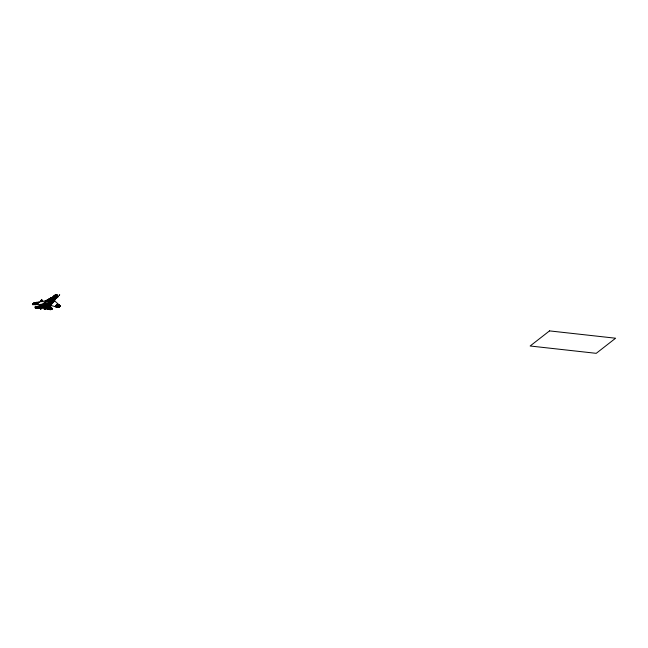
<?xml version="1.0" encoding="UTF-8"?>
<svg xmlns="http://www.w3.org/2000/svg" width="648" height="648" viewBox="0 0 648 648"><rect width="100%" height="100%" fill="white"/><g stroke="black" fill="none" stroke-linecap="round" stroke-linejoin="round"><path stroke-width="0.97" d="M39.52 307.573L39.488 308.173L35.227 308.075L34.838 307.022L44.015 304.746M39.512 307.646L39.569 306.634A5.954 0.486 86.3 0 1 39.585 306.464A7.525 0.616 86.3 0 1 39.601 306.318L39.658 305.969A5.241 0.429 86.3 0 1 39.73 305.783L39.488 308.173L41.01 307.176L43.141 304.236A13.997 5.111 -3.6 0 1 44.007 303.677A13.997 5.111 -3.6 0 1 43.546 304.276L43.246 304.576M39.52 307.452L39.585 306.472A5.524 0.454 86.3 0 1 39.666 305.969M40.808 308.934L40.265 307.921L40.338 308.513M40.265 308.067L40.2 308.464M41.585 308.148L41.326 308.586L41.156 308.108M44.566 308.14C43.035 308.651 45.49 310.036 44.542 309.339M44.072 308.537L44.226 308.999M45.004 308.845L45.36 308.302L44.574 308.213M45.255 308.95L44.647 309.404M59.584 295.01L59.227 295.585M47.425 299.951L50.528 301.174A5.208 4.439 52 0 0 52.221 301.369L54.302 300.713L54.772 299.838A18.193 5.119 -1.1 0 1 55.291 299.084L57.956 296.549M40.2 305.994A7.533 0.81 87 0 1 40.257 305.791A6.747 0.729 87 0 1 40.281 305.702L40.176 306.107A8.448 0.907 87 0 1 40.2 305.994A7.898 0.851 87 0 1 40.225 305.88A6.853 0.737 87 0 1 40.314 305.645L39.957 307.768M39.949 307.873L40.119 306.415A10.271 1.102 87 0 1 40.152 306.237A9.274 0.996 87 0 1 40.176 306.107M39.617 306.188L39.601 306.326A6.747 0.551 86.3 0 1 39.617 306.18A5.897 0.486 86.3 0 1 39.706 305.816L39.714 305.807M44.088 308.61L44.647 308.221M41.14 307.63L41.035 308.156M44.882 309.42L45.093 309.12M48.932 307.533L48.981 307.508A7.355 4.901 -70.2 0 1 49.224 307.379L49.272 307.363A6.099 4.058 -70.2 0 1 49.467 307.274A5.508 3.669 -70.2 0 1 50.382 307.014A4.706 3.135 -70.2 0 1 50.666 306.998L46.875 308.991L47.296 307.873L49.726 306.026L52.585 308.991L50.504 309.768L46.875 308.991L47.725 308.351M56.692 295.747L55.696 294.889A3.572 1.434 -83.7 0 0 55.21 294.994L54.902 295.221A7.736 3.102 -83.7 0 0 54.586 295.512C53.136 296.873 55.85 293.941 57.032 295.237M54.505 295.901L55.072 295.213L55.906 296.314A8.991 2.381 -0.6 0 0 56.052 296.233L54.975 295.901L53.59 297.246M48.114 302.162C52.763 301.474 48.835 305.176 48.114 302.162L48.244 301.871M44.267 305.613L45.352 303.183L47.296 303.402L46.219 305.824L44.267 305.613L44.202 304.082L45.352 303.183M48.155 306.042L49.232 303.612L51.184 303.831L50.107 306.261L48.155 306.042L48.09 304.511L49.232 303.612M56.141 295.844L55.339 294.978L54.424 295.901A7.687 2.033 -0.6 0 0 54.221 296.006C52.998 296.938 55.339 294.289 55.461 296.525M45.198 309.161L44.777 309.25M54.869 296.663L56.708 295.229M47.223 300.34L47.62 299.959A8.902 7.598 52 0 1 47.887 299.838A7.898 6.731 52 0 1 48.778 299.546M58.069 295.796A1.296 1.134 58.3 0 1 58.158 296.193L57.235 297.084M40.297 307.889L40.913 308.043M53.29 297.003L54.011 296.136L54.756 296.816M56.109 298.096C55.266 297.691 57.316 298.453 56.943 297.4C56.578 299.878 52.561 297.238 54.756 296.792M54.626 296.8A4.131 1.166 -1.1 0 1 54.464 296.881C52.942 296.379 51.281 298.979 53.015 297.067M52.569 297.918L52.707 297.416M41.148 301.652L41.61 301.142A3.937 1.466 -3.8 0 1 42.298 300.737M40.257 308.043L40.84 307.735M52.844 297.254L53.873 296.314M54.748 299.02C55.412 299.797 52.691 298.825 52.464 297.764L53.403 297.221A6.674 3.686 78.2 0 1 53.573 296.792L54.521 297.1M43.295 303.896L45.733 301.142A15.487 6.504 -83 0 1 47.377 300.065L42.784 304.519L32.4 304.601L33.955 303.005L47.604 300.356M32.773 304.179L32.505 304.552L33.955 303.005L32.4 304.601M50.941 304.746L53.136 301.968A15.487 5.921 -84.3 0 1 54.618 300.866L60.256 305.921L58.701 307.517L50.487 305.37L50.844 304.884M53.29 296.784L54.157 295.917L54.788 296.395M32.538 304.609L33.331 304.601M57.842 307.306L59.632 305.362L57.526 307.225M32.684 304.22L33.356 303.41A5.184 2.001 -84.2 0 1 33.955 302.989M58.701 307.517L60.256 305.921L58.62 307.5L59.592 306.366A5.184 2.163 -83.1 0 1 60.256 305.913M47.353 300.089L43.189 304.017M43.181 304.034L42.784 304.519M42.428 304.811L41.351 305.897M50.066 298.825L50.625 298.307A4.617 3.937 52 0 1 51.305 297.845L53.12 297.788M56.886 297.473L56.716 297.084M50.487 305.37L54.618 300.891M50.649 299.376L50.342 298.558A6.367 5.435 52.1 0 1 50.593 298.323A4.56 3.896 52 0 1 51.305 297.845L50.107 298.809L51.208 298.339M44.429 307.257L47.296 304.163M48.146 307.832L47.547 308.254L54.416 301.061A7.784 6.642 52 0 1 50.811 301.936A7.784 6.642 52 0 1 47.077 300.226L47.507 300.016A9.015 7.687 52 0 1 47.887 299.838M48.292 306.212L48.616 305.888A18.217 6.666 -3.5 0 1 49.945 304.835L49.588 304.139M41.051 306.204L43.456 305.84M42.071 307.355L40.144 307.144L43.465 303.726L44.615 303.434A9.623 8.213 52 0 1 44.85 303.386L45.012 303.361M48.357 305.338L47.871 305.176A10.87 9.274 52 0 0 46.899 304.916A10.328 8.813 52 0 1 45.425 304.576L44.453 304.204A10.805 9.218 52 0 1 43.934 303.969A11.632 9.923 52 0 1 43.627 303.815L44.534 303.45A9.38 8.003 52 0 0 44.226 303.515A10.36 8.837 52 0 0 43.918 303.596A11.721 9.995 52 0 0 43.619 303.685L44.453 304.204A11.486 9.793 52 0 0 44.898 304.39A10.992 9.38 52 0 0 45.384 304.56L46.948 304.941A8.699 7.42 52 0 0 47.361 304.997L47.45 305.006A9.744 8.311 52 0 0 48.187 305.054L51.03 304.503A11.737 10.012 52 0 0 49.596 303.872A11.599 9.89 52 0 1 51.03 304.503L47.928 307.994L43.035 307.46L48.082 308.084A12.45 8.294 -70.2 0 1 48.746 307.646A8.554 5.702 -70.2 0 1 48.981 307.508L49.928 307.111A5.241 3.491 -70.2 0 1 50.666 306.998A4.965 3.305 -70.2 0 0 50.431 307.014A5.719 3.807 -70.2 0 0 49.467 307.274A6.488 4.325 -70.2 0 0 49.224 307.379M55.712 298.615L56.165 298.177L54.643 296.792L55.396 295.707L56.368 295.812M43.238 303.969L42.8 304.414M42.096 304.26L41.278 305.2L42.395 304.439M42.063 305.168L42.598 305.305A15.52 13.235 52 0 0 49.839 306.01L48.843 305.532M50.107 298.809C50.763 300.996 55.679 300.623 54.707 298.979M54.715 299.789C53.015 301.134 56.732 298.574 55.299 297.805M49.718 303.92L51.038 304.633A11.713 9.987 52 0 1 50.73 304.722A11.186 9.542 52 0 1 49.005 305.03L47.361 304.997L46.583 305.921A8.343 2.738 -3.4 0 0 46.591 306.674L48.001 307.986L48.568 307.557M42.638 305.524L42.881 305.305A18.217 6.65 -3.6 0 1 44.348 304.268L43.926 303.539M43.254 305.467L43.967 304.771A16.597 6.059 -3.6 0 0 44.356 304.276A16.597 6.059 -3.6 0 0 43.635 304.73L42.76 305.419M48.292 306.69L49.118 305.937A18.217 6.666 -3.5 0 0 49.953 304.835M47.701 299.822L50.333 298.396L51.978 298.234M54.643 299.716L54.586 299.757A5.233 4.463 52.1 0 1 54.262 299.992A5.216 4.447 52 0 0 54.537 299.805M48.519 299.425L49.102 299.109A7.436 6.342 52 0 1 49.45 298.858L49.523 298.801M42.922 304.86L41.764 305.718M48.098 306.844L47.62 307.217M47.296 303.402L46.146 304.293L46.219 305.824M51.184 303.831L50.034 304.73L48.09 304.511M49.532 299.668C48.049 298.679 51.783 297.91 52.075 298.25M47.579 308.229L47.004 308.651L50.439 306.763A6.828 4.431 -71.5 0 0 50.22 306.804A7.144 4.633 -71.5 0 0 50.001 306.869A8.246 5.346 -71.5 0 0 49.783 306.941A7.865 5.103 -71.5 0 0 49.564 307.031A8.521 5.524 -71.5 0 0 49.345 307.128L48.811 307.411L50.22 306.812A6.901 4.471 -71.5 0 1 50.439 306.763L50.22 306.812A7.582 4.917 -71.5 0 0 50.001 306.869A7.46 4.836 -71.5 0 0 49.783 306.941A8.311 5.387 -71.5 0 0 49.345 307.128A9.072 5.881 -71.5 0 0 49.135 307.233A10.295 6.674 -71.5 0 0 48.916 307.346L48.317 307.921M47.045 308.618L48.227 307.776M57.429 296.93L57.55 296.395M54.886 299.449C52.95 301.425 49.013 297.602 52.844 297.157M47.677 308.156L47.806 308.067M48.179 308.019L48.649 307.508M41.788 306.569L43.311 305.419A18.217 6.65 -3.6 0 0 44.356 304.276M41.342 306.034L41.407 306.828L41.869 306.52M54.116 296.136L54.148 296.112A8.991 2.381 -0.6 0 1 54.732 295.796L55.388 295.504M55.995 296.201L56.554 295.043L57.405 295.156M47.936 299.708L50.423 298.801A5.192 4.423 52 0 1 50.844 298.785M53.338 296.8L54.715 296.687A1.458 1.239 52.1 0 0 53.808 296.582M55.809 298.615L54.57 298.712L53.258 297.392L54.456 296.233L55.841 296.347M56.538 297.772L55.25 296.452L55.752 296.176M55.291 296.436L55.922 296.241L57.048 297.4M54.44 301.069L54.221 300.915A10.489 8.951 52 0 1 54.44 301.069L50.803 301.879L47.061 300.251A10.166 8.675 52 0 1 47.264 300.137A9.688 8.262 52 0 1 47.466 300.032L49.775 299.4M52.796 297.61L53.16 297.44M59.276 294.994L59.721 294.84M51.492 298.21L53.638 299.554L55.493 298.89L54.14 299.206L52.593 297.942M55.12 295.585L56.732 295.358M55.21 295.585L55.89 295.302M49.799 298.931L49.499 299.036M54.351 296.93L54.157 297.019M50.398 298.688L50.325 298.72A13.64 3.839 -1.1 0 1 48.965 299.214L52.091 300.777M41.067 308.975L40.508 308.812M49.029 299.238L49.459 299.052L49.046 299.182A5.378 4.585 52 0 0 51.929 300.858L54.027 300.332L52.188 300.777M51.184 304.584L50.714 304.73A11.316 9.655 52 0 1 49.005 305.03A10.376 8.853 52 0 1 48.681 305.046A9.615 8.197 52 0 1 48.349 305.054L48.187 305.054A10.198 8.699 52 0 1 46.867 304.933A7.784 6.642 52 0 1 46.615 304.884L46.04 304.754A10.538 8.991 52 0 1 45.708 304.665L45.384 304.56A10.076 8.594 52 0 1 44.453 304.204A11.956 10.198 52 0 1 43.934 303.969L43.465 303.726M47.458 300.704L46.081 301.199L48.932 302.551A7.177 6.124 52 0 0 50.803 302.754L53.557 302.025L52.123 301.223M55.939 295.261L56.838 295.188M50.163 305.281L50.633 305.151L49.653 304.706M46.17 302.049L44.777 302.462L47.183 303.564A8.546 7.282 52 0 0 50.034 303.88L52.367 303.305L50.917 302.567M49.548 299.182L47.296 300.016L50.115 301.466A6.407 5.468 52 0 0 51.953 301.668L54.667 300.834L52.78 299.676M44.817 303.928L42.914 304.293L44.874 305.087M33.494 304.601L33.947 304.601M35.024 304.584L35.948 304.576M34.077 304.601L34.676 304.592M40.694 308.829L41.261 308.343M40.144 307.144L42.25 307.371M46.883 304.933L47.361 304.997M45.012 308.91L44.655 308.416M58.579 307.492L59.932 305.629L57.721 307.274M57.453 307.201L56.635 306.99M54.821 306.512L55.712 306.747M40.727 308.991L40.233 308.57M48.3 306.812L49.621 306.723A7.8 4.892 -72.8 0 1 50.212 306.52L47.126 308.318L48.843 307.111A24.891 21.23 52 0 1 41.075 306.188M53.023 300.17L53.841 300.656A8.375 7.144 52 0 0 52.804 300.065M53.841 299.813L54.707 300.461M54.375 301.028L54.278 300.956A8.708 7.428 52 0 0 52.796 300.048M49.613 299.732L51.937 300.761A5.362 4.577 52 0 0 54.732 299.797L54.116 299.255M54.027 299.19L54.327 299.433M54.772 299.052L55.12 298.542M42.817 301.628L41.521 299.376L40.994 301.668M37.981 306.634L38.159 308.14L37.997 306.747M41.189 304.05L41.31 305.637M42.525 301.604A5.289 1.928 -3.5 0 0 42.655 301.328A5.289 1.928 -3.5 0 0 42.055 301.652M40.257 305.791A7.152 0.769 87 0 1 40.281 305.702M39.569 306.634A8.699 0.713 86.3 0 1 39.585 306.464M39.544 307.111A12.871 1.053 86.3 0 1 39.569 306.682M56.133 295.172A1.304 1.142 59.2 0 0 55.874 295.561A1.296 1.142 59.8 0 0 57.826 297.132A1.304 1.142 59.2 0 0 58.166 296.314M56.165 295.132A1.296 1.134 58.3 0 1 56.562 294.929A1.296 1.134 58.1 0 1 57.364 295.018A1.296 1.134 58.3 0 1 57.623 295.18M48.73 305.516A11.154 9.509 52 0 1 45.846 305.346M44.898 305.888A11.672 9.955 52 0 1 47.814 306.601M48.778 299.554A6.577 5.613 52 0 1 49.556 299.416M49.37 298.647A4.73 4.034 52 0 1 52.196 298.202M54.189 299.141A4.73 4.034 52 0 1 54.416 299.319M53.306 296.825A2.551 2.179 52 0 1 53.557 296.671M54.1 296.541A1.353 1.15 52.1 0 1 54.4 296.573M53.816 300.235A3.54 3.021 52 0 1 53.492 300.348A2.94 2.511 52 0 1 53.152 300.413A2.722 2.325 52 0 1 52.812 300.429A2.56 2.179 52 0 1 52.448 300.389M53.16 300.413A2.6 2.219 52 0 1 51.945 300.235A3.102 2.641 52 0 1 51.581 300.065A3.143 2.681 52 0 0 51.921 300.235M52.812 300.429A2.511 2.138 52 0 1 52.115 300.299M51.257 299.862A4.495 3.831 52 0 1 50.795 299.506M45.741 304.09A1.061 0.907 52 0 1 45.943 305.686A1.061 0.907 52 0 1 44.42 305.24A1.061 0.907 52 0 1 45.004 303.872M42.663 307.492A1.013 0.859 52 0 1 41.99 308.545A1.013 0.859 52 0 1 40.873 307.646A1.013 0.859 52 0 1 41.602 306.634M45.06 305.694A1.029 0.883 52 0 1 46.105 306.869A1.029 0.883 52 0 1 44.971 307.581A1.029 0.883 52 0 1 44.299 306.172M39.066 307.776L39.204 305.913L39.066 307.776M40.087 306.674L40.087 306.674M40.994 301.231L41.764 300.745A3.143 1.247 -4.6 0 0 42.039 300.275A3.143 1.247 -4.6 0 0 41.375 300.696L40.994 301.231M41.035 300.518L41.002 300.575A14.742 5.84 -4.6 0 0 40.921 300.745A14.742 5.84 -4.6 0 0 41.172 300.599L41.658 300.235A2.187 0.867 -4.6 0 0 41.82 299.894A2.187 0.867 -4.6 0 0 41.302 300.194L41.035 300.518M37.139 304.098C35.267 306.326 41.189 300.356 38.548 302.503A12.442 4.99 -83.7 0 0 37.876 303.151L37.139 304.098M55.412 306.123C53.541 308.351 59.462 302.381 56.822 304.528A12.442 4.99 -83.7 0 0 56.149 305.184L55.412 306.123M34.636 304.406C38.702 300.437 35.875 302.656 34.636 304.406M57.21 306.723C61.277 302.754 58.45 304.981 57.21 306.723M33.591 304.455L35.235 302.843L33.591 304.455M35.875 304.155L35.429 304.746L37.843 302.276L35.875 304.155M56.352 306.431L55.914 307.014L58.328 304.544L56.352 306.431M33.21 304.325L34.725 302.835L33.21 304.325M47.385 307.946L49.961 306.261L47.385 307.946M549.512 330.893L530.137 346L596.233 353.33L615.6 338.224L549.512 330.893M47.458 308.902L50.868 307.209A5.508 3.718 -69.5 0 0 50.163 307.322L47.458 308.902M48.219 309.088L51.37 307.727A4.285 3.086 -65.5 0 0 50.504 307.832L48.219 309.088M48.875 309.25L51.791 308.165A3.353 2.551 -61.1 0 0 50.981 308.189L48.875 309.25M49.321 309.363L52.034 308.416A2.851 2.228 -58.5 0 0 51.281 308.408L49.321 309.363M50.212 309.582L52.383 308.78A2.584 1.976 -60.6 0 0 51.783 308.812L50.212 309.582M49.783 309.477L52.237 308.626A2.673 2.09 -58.3 0 0 51.565 308.634L49.783 309.477M52.593 297.707L52.569 297.716A2.47 2.106 52 0 1 53.055 297.764A2.414 2.057 52 0 0 52.504 297.635M36.264 306.658L36.823 308.108L36.296 306.674M35.745 306.796L36.256 308.1L35.778 306.812M36.887 306.512L37.357 308.124L36.887 306.512M35.373 306.901L35.737 308.084L35.373 306.901M52.326 297.618A2.584 2.203 52 0 0 51.791 297.675A2.527 2.155 52 0 1 52.326 297.618M48.155 305.313A1.061 0.907 52 0 0 49.726 306.172A1.061 0.907 52 0 0 49.45 304.422A1.061 0.907 52 0 0 48.155 305.313M44.72 308.035A1.013 0.859 52 0 0 46.211 308.845A1.013 0.859 52 0 0 45.943 307.184A1.013 0.859 52 0 0 44.72 308.035"/></g></svg>
